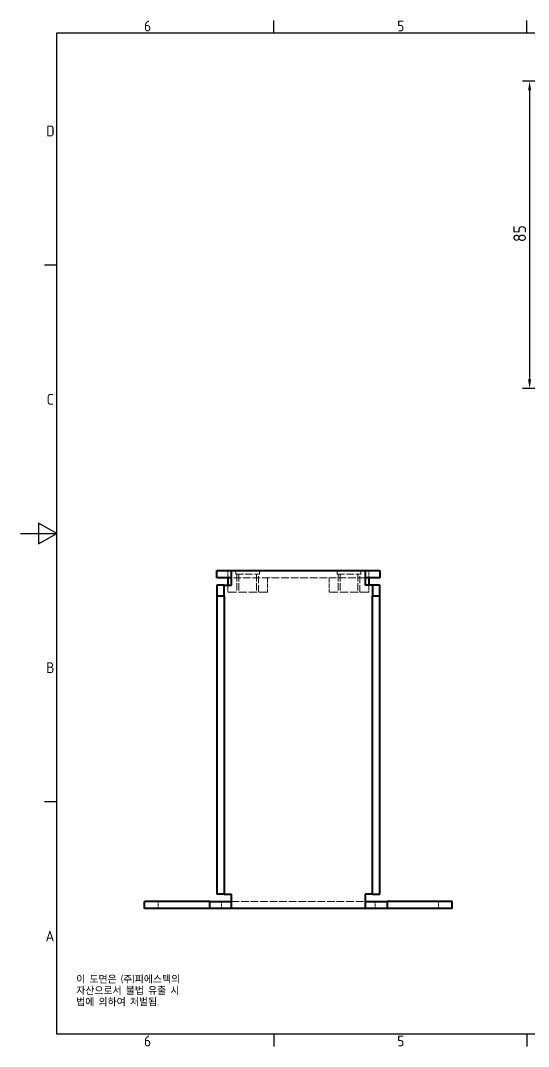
# Model space of a CAD drawing. Header units: millimetres. Extents: x 0 to 420, y 0 to 297.
# Drawn here: x 0 to 140.4, y 6.6 to 290.4 of the extents above; entities that cross this region are included whole.
import ezdxf

# ---------------------------------------------------------------- set-up
doc = ezdxf.new("R2010")
doc.units = ezdxf.units.MM
doc.linetypes.add('DASHED', pattern=[0.2067, 0.1654, -0.0413])
doc.layers.get('0').update_dxf_attribs({"color": 3, "lineweight": 25})
for name, color, linetype, lineweight in [('가려진 것(ISO)', 2, 'DASHED', 18), ('가시적인 것(ISO)', 3, 'Continuous', 40), ('경계(ISO)', 7, 'Continuous', 25), ('기호(ISO)', 5, 'Continuous', 25), ('치수(ISO)', 2, 'Continuous', 25)]:
    doc.layers.add(name, color=color, linetype=linetype, lineweight=lineweight)
doc.styles.add('문자 텍스트_M2B', font='isocp.shx')
doc.styles.add('문자 텍스트_PSTEK_POSCO', font='isocp.shx')
doc.styles.add('치수 텍스트_PSTEK_POSCO', font='isocp.shx')
doc.dimstyles.new('치수_PSTEK_POSCO', dxfattribs={"dimtxt": 3.5, "dimasz": 2.5, "dimexe": 2, "dimexo": 2.5, "dimgap": 1, "dimtad": 1, "dimrnd": 1e-08, "dimdsep": 46, "dimtxsty": '치수 텍스트_PSTEK_POSCO', "dimcen": 0.09, "dimdle": 10, "dimclrd": 7, "dimclre": 7, "dimclrt": 2, "dimadec": 1, "dimazin": 2, "dimtfac": 1, "dimtmove": 0, "dimatfit": 3, "dimfxl": 0, "dimtolj": 1, "dimlwd": -1, "dimlwe": -1, "dimarcsym": 0})

# ---------------------------------------------------------------- blocks, each defined once
blk = doc.blocks.new('경계 Default Border')
at = {"layer": '경계(ISO)'}
for p, q in [((70, 287), (70, 290.4)), ((140, 287), (140, 290.4)), ((10, 222.75), (6.6, 222.75)), ((10, 74.25), (6.6, 74.25)), ((70, 10), (70, 6.6)), ((140, 10), (140, 6.6))]:
    blk.add_line(p, q, dxfattribs=at)
at = {"layer": '경계(ISO)', "flags": 128}
for points in [[(10, 10), (10, 287), (410, 287), (410, 10), (10, 10)], [(0, 148.5), (10, 148.5), (5, 151.39), (5, 145.61), (10, 148.5)]]:
    blk.add_lwpolyline(points, dxfattribs=at)
at = {"layer": '경계(ISO)', "color": 2, "char_height": 3, "attachment_point": 7, "style": '문자 텍스트_M2B'}
for s, insert in [('6', (34.14, 287.37)), ('5', (104.14, 287.37)), ('D', (7.08, 258.35)), ('C', (7.24, 184.1)), ('B', (7.08, 109.85)), ('A', (6.91, 35.62)), ('6', (34.14, 6.57)), ('5', (104.14, 6.57))]:
    blk.add_mtext(s, dxfattribs=dict(at, insert=insert))
blk = doc.blocks.new('*D26')
at = {"layer": 'Defpoints', "color": 0, "transparency": 16777216}
for p in [(177.95, 273.6), (140.73, 188.6), (177.95, 188.6)]:
    blk.add_point(p, dxfattribs=at)
at = {"layer": '치수(ISO)', "color": 7, "transparency": 16777216}
for p, q in [((175.45, 273.6), (138.73, 273.6)), ((140.73, 271.1), (140.73, 191.1)), ((175.45, 188.6), (138.73, 188.6))]:
    blk.add_line(p, q, dxfattribs=at)
for points in [[(140.31, 271.1), (141.15, 271.1), (140.73, 273.6)], [(140.31, 191.1), (141.15, 191.1), (140.73, 188.6)]]:
    blk.add_solid(points, dxfattribs=at)
at = {"layer": '치수(ISO)', "color": 2, "transparency": 16777216, "insert": (137.98, 229.11), "char_height": 3.5, "attachment_point": 4, "rotation": 90, "style": '치수 텍스트_PSTEK_POSCO'}
blk.add_mtext('\\A1;85', dxfattribs=at)

msp = doc.modelspace()

# ---------------------------------------------------------------- linework, layer by layer
at = {"layer": '가려진 것(ISO)', "ltscale": 3.809293}
for p, q in [((57.31, 138.22), (57.31, 136.22)), ((96.31, 136.22), (96.31, 138.22)), ((57.31, 134.22), (57.31, 132.22)), ((96.31, 134.22), (96.31, 132.22)), ((38.06, 46.72), (38.06, 44.72)), ((55.56, 46.72), (55.56, 44.72)), ((98.06, 46.72), (98.06, 44.72)), ((115.56, 46.72), (115.56, 44.72))]:
    msp.add_line(p, q, dxfattribs=at)
at = {"layer": '가려진 것(ISO)', "ltscale": 1.904597}
for p, q in [((59.56, 138.22), (59.56, 137.22)), ((66.06, 138.22), (66.06, 137.22)), ((87.56, 138.22), (87.56, 137.22)), ((94.06, 138.22), (94.06, 137.22))]:
    msp.add_line(p, q, dxfattribs=at)
at = {"layer": '가려진 것(ISO)', "ltscale": 12.349028}
for p, q in [((59.56, 137.22), (66.06, 137.22)), ((87.56, 137.22), (94.06, 137.22))]:
    msp.add_line(p, q, dxfattribs=at)
at = {"layer": '가려진 것(ISO)', "ltscale": 12.094824}
for p, q in [((59.81, 137.22), (59.81, 132.22)), ((60.351, 137.22), (60.351, 132.22)), ((65.268, 137.22), (65.268, 132.22)), ((65.81, 132.22), (65.81, 137.22)), ((87.81, 137.22), (87.81, 132.22)), ((88.351, 137.22), (88.351, 132.22)), ((93.268, 137.22), (93.268, 132.22)), ((93.81, 132.22), (93.81, 137.22))]:
    msp.add_line(p, q, dxfattribs=at)
at = {"layer": '가려진 것(ISO)', "ltscale": 12.785956}
for p, q in [((95.31, 136.22), (58.31, 136.22)), ((58.31, 46.72), (95.31, 46.72))]:
    msp.add_line(p, q, dxfattribs=at)
at = {"layer": '가려진 것(ISO)', "ltscale": 7.618686}
for p, q in [((68.31, 136.22), (68.31, 132.22)), ((85.31, 136.22), (85.31, 132.22))]:
    msp.add_line(p, q, dxfattribs=at)
at = {"layer": '가려진 것(ISO)', "ltscale": 13.932237}
for p, q in [((68.31, 132.22), (57.31, 132.22)), ((96.31, 132.22), (85.31, 132.22))]:
    msp.add_line(p, q, dxfattribs=at)
at = {"layer": '가시적인 것(ISO)'}
for p, q in [((54.31, 138.22), (58.31, 138.22)), ((54.31, 136.22), (54.31, 138.22)), ((58.31, 134.22), (58.31, 138.22)), ((58.31, 138.22), (95.31, 138.22)), ((95.31, 138.22), (99.31, 138.22)), ((95.31, 138.22), (95.31, 134.22)), ((99.31, 138.22), (99.31, 136.22)), ((58.31, 136.22), (54.31, 136.22)), ((54.31, 134.22), (54.31, 131.22)), ((56.31, 134.22), (54.31, 134.22)), ((56.31, 131.22), (56.31, 134.22)), ((56.31, 134.22), (58.31, 134.22)), ((57.31, 136.22), (57.31, 134.22)), ((99.31, 136.22), (95.31, 136.22)), ((97.31, 134.22), (95.31, 134.22)), ((96.31, 136.22), (96.31, 134.22)), ((99.31, 134.22), (97.31, 134.22)), ((97.31, 134.22), (97.31, 131.22)), ((99.31, 131.22), (99.31, 134.22)), ((54.31, 131.22), (56.31, 131.22)), ((54.31, 131.22), (54.31, 48.72)), ((56.31, 131.22), (56.31, 48.72)), ((97.31, 131.22), (99.31, 131.22)), ((97.31, 48.72), (97.31, 131.22)), ((99.31, 48.72), (99.31, 131.22)), ((56.31, 48.72), (54.31, 48.72)), ((56.31, 48.72), (58.31, 48.72)), ((58.31, 44.72), (58.31, 48.72)), ((97.31, 48.72), (95.31, 48.72)), ((95.31, 48.72), (95.31, 44.72)), ((97.31, 48.72), (99.31, 48.72)), ((52.31, 46.72), (34.31, 46.72)), ((34.31, 44.72), (34.31, 46.72)), ((52.31, 46.72), (58.31, 46.72)), ((52.31, 44.72), (52.31, 46.72)), ((95.31, 46.72), (101.31, 46.72)), ((119.31, 46.72), (101.31, 46.72)), ((101.31, 46.72), (101.31, 44.72)), ((119.31, 44.72), (119.31, 46.72)), ((52.31, 44.72), (34.31, 44.72)), ((58.31, 44.72), (52.31, 44.72)), ((95.31, 44.72), (58.31, 44.72)), ((101.31, 44.72), (95.31, 44.72)), ((119.31, 44.72), (101.31, 44.72))]:
    msp.add_line(p, q, dxfattribs=at)

# ---------------------------------------------------------------- block references
msp.add_blockref('경계 Default Border', (0, 0))

# ---------------------------------------------------------------- texts
at = {"layer": '기호(ISO)', "color": 7, "insert": (15.395, 26.228), "char_height": 2, "width": 51.24014, "attachment_point": 1, "line_spacing_factor": 0.944221, "style": '문자 텍스트_PSTEK_POSCO'}
msp.add_mtext('{이 도면은 (주)피에스텍의\\P자산으로서 불법 유출 시 \\P법에 의하여 처벌됨.}', dxfattribs=at)

# ---------------------------------------------------------------- dimensions: what is measured, and where the dimension line sits
at = {"layer": '치수(ISO)', "color": 7}
dim = msp.add_linear_dim(base=(140.729, 188.604), p1=(177.946, 273.604), p2=(177.946, 188.604), angle=90, dimstyle='치수_PSTEK_POSCO', override={"dimdec": 2, "dimtp": 0, "dimtm": 0, "dimtdec": 2, "dimtofl": 0, "dimatfit": 1}, dxfattribs=at)
dim.commit()
dim.dimension.update_dxf_attribs({"geometry": '*D26', "text_midpoint": (140.729, 231.104), "dimtype": 160})

doc.saveas('drawing.dxf')
